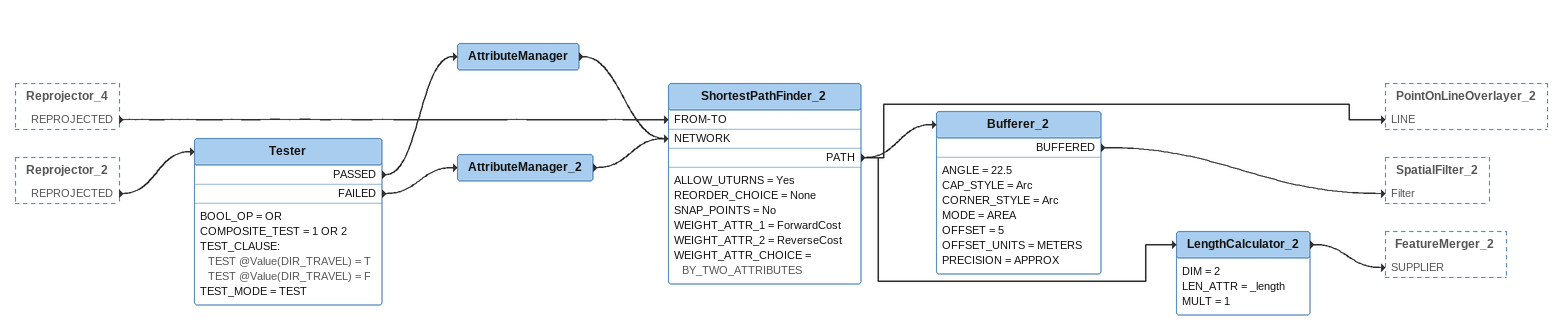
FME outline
Reprojector_4 [outside]
    REPROJECTED -> ShortestPathFinder_2 [FROM-TO]
Reprojector_2 [outside]
    REPROJECTED -> Tester
Tester
    BOOL_OP = OR
    COMPOSITE_TEST = 1 OR 2
    TEST_CLAUSE:
      TEST @Value(DIR_TRAVEL) = T
      TEST @Value(DIR_TRAVEL) = F
    TEST_MODE = TEST
    PASSED -> AttributeManager
    FAILED -> AttributeManager_2
AttributeManager
    -> ShortestPathFinder_2 [NETWORK]
AttributeManager_2
    -> ShortestPathFinder_2 [NETWORK]
ShortestPathFinder_2
    ALLOW_UTURNS = Yes
    REORDER_CHOICE = None
    SNAP_POINTS = No
    WEIGHT_ATTR_1 = ForwardCost
    WEIGHT_ATTR_2 = ReverseCost
    WEIGHT_ATTR_CHOICE = BY_TWO_ATTRIBUTES
    PATH -> Bufferer_2
    PATH -> LengthCalculator_2
    PATH -> PointOnLineOverlayer_2 [LINE]
Bufferer_2
    ANGLE = 22.5
    CAP_STYLE = Arc
    CORNER_STYLE = Arc
    MODE = AREA
    OFFSET = 5
    OFFSET_UNITS = METERS
    PRECISION = APPROX
    BUFFERED -> SpatialFilter_2 [Filter]
LengthCalculator_2
    DIM = 2
    LEN_ATTR = _length
    MULT = 1
    -> FeatureMerger_2 [SUPPLIER]
